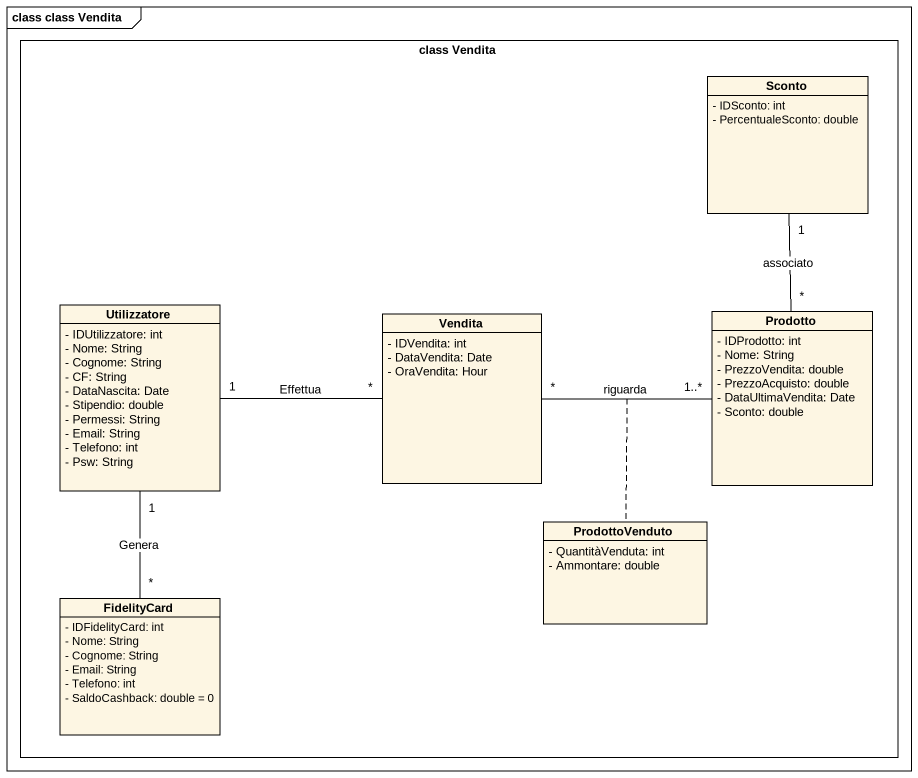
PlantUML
@startuml
mainframe class class Vendita
hide circle
hide empty members
skinparam classAttributeIconSize 0
rectangle "class Vendita" as class_Vendita {
  class Sconto {
    - IDSconto: int
    - PercentualeSconto: double
  }
  class Utilizzatore {
    - IDUtilizzatore: int
    - Nome: String
    - Cognome: String
    - CF: String
    - DataNascita: Date
    - Stipendio: double
    - Permessi: String
    - Email: String
    - Telefono: int
    - Psw: String
  }
  class Vendita {
    - IDVendita: int
    - DataVendita: Date
    - OraVendita: Hour
  }
  class Prodotto {
    - IDProdotto: int
    - Nome: String
    - PrezzoVendita: double
    - PrezzoAcquisto: double
    - DataUltimaVendita: Date
    - Sconto: double
  }
  class ProdottoVenduto {
    - QuantitàVenduta: int
    - Ammontare: double
  }
  class FidelityCard {
    - IDFidelityCard: int
    - Nome: String
    - Cognome: String
    - Email: String
    - Telefono: int
    - SaldoCashback: double = 0
  }
}
Sconto "1" -- "*" Prodotto : associato
Utilizzatore "1" -right- "*" Vendita : Effettua
Utilizzatore "1" -- "*" FidelityCard : Genera
Vendita "*" -right- "1..*" Prodotto : riguarda
(Vendita, Prodotto) .. ProdottoVenduto
@enduml
